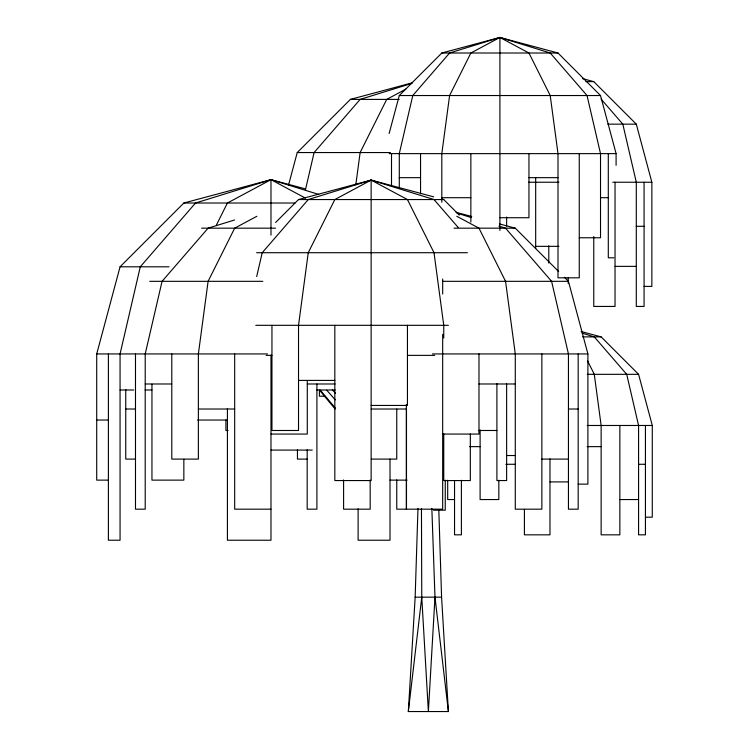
<?xml version="1.0" encoding="UTF-8"?>
<svg xmlns="http://www.w3.org/2000/svg" width="749" height="749" viewBox="0 0 749 749"><rect width="100%" height="100%" fill="white"/><g stroke="black" fill="none" stroke-linecap="round" stroke-linejoin="round"><path stroke-width="1.12" d="M438.802 509.573L441.582 597.168L448.398 711.55L408.336 711.55L415.152 597.168L417.979 508.402M431.845 508.402L434.982 597.168L428.372 711.55L421.762 597.168L421.453 508.402M408.336 711.55L421.762 597.168M355.803 184.825L360.129 152.553L386.709 99.402L405.864 89.131M256.692 276.54L262.216 252.713L308.251 199.552L371.139 180.097L433.699 196.865M305.405 189.993L314.093 152.553L360.129 99.402L411.978 83.354M108.39 480.128L96.715 480.128L96.715 353.94L120.065 266.803L183.851 203.016L270.979 179.666L305.611 188.945M288.562 184.956L297.241 152.553L350.401 99.402L411.838 82.933M389.115 133.519L399.292 95.535L441.816 53.01L499.911 37.45L557.996 53.01L600.52 95.535L616.09 153.629L616.09 165.314M216.433 224.972L227.415 203.016L270.979 179.666L318.7 194.431M275.632 222.453L298.523 199.552L371.139 180.097L434.017 199.552L458.173 227.443M579.258 237.761L600.52 237.761L600.52 153.629L587.038 95.535L550.215 53.01L499.911 37.45L470.859 53.01L449.597 95.535L441.816 153.629L441.816 202.277M256.86 216.283L234.68 228.173L208.1 281.324L198.373 353.94L198.373 459.1L171.793 459.1L171.793 353.94M443.745 338.033L443.745 325.319L434.017 252.713L407.447 199.552L371.139 180.097L334.831 199.552L308.251 252.713L298.523 325.319L298.523 430.488L271.953 430.488L271.953 325.319M579.258 153.629L579.258 277.823L557.996 277.823L557.996 153.629L550.215 95.535L528.953 53.01L499.911 37.45L449.597 53.01L412.774 95.535L399.292 153.629L399.292 188.149M305.433 198.129L270.979 179.666L195.526 203.016L140.278 266.803L120.065 353.94L120.065 540.226L108.39 540.226L108.39 353.94M234.577 219.981L208.1 228.173L162.065 281.324L145.212 353.94L145.212 509.18L135.485 509.18L135.485 353.94M441.816 53.01L557.996 53.01M585.98 81.632L593.77 81.632L636.294 124.156L651.855 182.241L651.855 286.408L644.074 286.408M399.292 95.535L600.52 95.535M350.401 99.402L399.189 99.402M607.851 124.156L636.294 124.156M297.241 152.553L390.407 152.553M389.283 153.629L616.09 153.629M399.292 177.663L420.554 177.663M528.953 177.663L557.996 177.663M528.71 182.241L558.913 182.241M612.794 182.241L651.855 182.241M441.816 197.699L470.859 197.699M600.52 197.699L608.3 197.699M298.523 199.552L443.745 199.552L459.287 215.094M183.851 203.016L295.059 203.016M499.911 217.725L528.953 217.725L528.953 153.629M636.294 226.31L644.074 226.31M201.612 228.173L275.52 228.173M454.025 228.173L515.284 228.173L558.632 271.512M535.675 246.346L558.913 246.346M256.607 252.713L467.395 252.713M613.862 257.787L608.3 257.787L608.3 153.629M615.032 266.372L636.294 266.372M120.065 266.803L169.049 266.803M149.706 281.324L262.833 281.324M442.678 281.324L568.444 281.324L587.899 353.94L587.899 484.135L578.172 484.135M255.774 325.319L448.37 325.319M582.582 336.881L601.138 336.881L638.579 374.322L652.285 425.479L652.285 517.194L645.432 517.194M96.715 353.94L267.58 353.94M432.463 353.94L587.899 353.94M266.167 355.372L271.953 355.372M407.447 355.372L434.673 355.372M587.291 374.322L638.579 374.322M298.523 380.408L334.831 380.408M145.212 383.984L171.793 383.984M307.287 383.984L335.121 383.984M478.986 383.984L515.284 383.984M120.065 389.995L133.734 389.995M145.119 389.995L151.953 389.995M316.846 389.995L335.187 389.995M325.066 396.202L319.402 396.202L319.402 390.351M371.139 405.443L407.447 405.443L407.447 325.319M125.757 409.02L135.485 409.02M198.373 409.02L234.68 409.02M371.195 409.02L406.482 409.02L406.482 509.18M568.444 409.02L578.172 409.02M96.715 420.039L108.39 420.039M197.605 420.039L227.415 420.039M587.188 425.479L652.285 425.479M228.08 430.488L225.917 430.488L225.917 420.002M478.414 430.488L496.905 430.488M270.979 434.064L307.287 434.064L307.287 380.52M442.678 434.064L478.986 434.064L478.986 353.94M469.586 446.638L480.109 446.638M587.188 446.638L601.138 446.638M270.979 450.083L312.258 450.083M506.633 455.523L515.284 455.523M135.485 459.1L125.757 459.1L125.757 389.517M307.184 459.1L297.456 459.1L297.456 449.784M371.326 459.1L396.755 459.1L396.755 409.02M541.864 459.1L568.444 459.1M505.809 464.277L515.106 464.277M638.579 464.277L645.432 464.277M390.014 480.128L407.1 480.128M549.981 481.916L568.585 481.916M454.54 499.555L447.687 499.555L447.687 480.212M619.854 499.555L638.579 499.555M270.979 509.18L234.68 509.18L234.68 353.94M433.577 510.181L445.252 510.181L445.252 480.128M415.152 597.168L441.582 597.168M582.591 78.636L593.77 81.632M441.517 198.953L443.745 199.552M456.085 212.304L471.72 216.498M499.649 223.979L515.284 228.173M581.121 331.517L601.138 336.881M457.021 213.147L471.364 217.585M498.937 226.123L505.556 228.173L551.592 281.324L568.444 353.94L568.444 509.18L578.172 509.18L578.172 353.94M582.104 333.108L594.285 336.881L626.707 374.322L638.579 425.479L638.579 534.833L645.432 534.833L645.432 425.479M456.796 216.283L478.986 228.173L505.556 281.324L515.284 353.94L515.284 509.18L541.864 509.18L541.864 353.94M564.353 277.233L568.444 281.324M332.359 389.826L335.496 393.244M326.761 390.192L335.252 399.854M601.016 98.99L622.812 124.156L636.294 182.241L636.294 306.435L644.074 306.435L644.074 182.241M320.282 390.135L335.215 407.952M319.505 390.22L335.14 408.991M587.525 360.803L594.285 374.322L601.138 425.479L601.138 534.833L619.854 534.833L619.854 425.479M434.982 597.168L448.398 711.55M615.032 182.241L615.032 306.435L593.77 306.435L593.77 236.562M568.238 277.748L568.238 283.59M549.981 458.884L549.981 534.833L524.412 534.833L524.412 509.386M548.783 245.822L548.783 263.039M535.675 177.597L535.675 248.659M506.633 217.032L506.633 226.31M506.633 383.75L506.633 480.558L496.905 480.558L496.905 383.451M499.911 37.45L499.911 230.439M498.834 480.212L498.834 499.555L480.109 499.555L480.109 429.935M470.859 153.629L470.859 222.078M470.325 433.98L470.325 480.558L443.745 480.558L443.745 433.765M461.393 480.296L461.393 534.833L454.54 534.833L454.54 480.474M442.678 279.012L442.678 294.001M442.678 334.344L442.678 509.18L396.755 509.18L396.755 479.922M420.554 153.629L420.554 193.841M406.37 404.432L406.37 509.18M391.512 153.629L391.512 186.098M390.014 459.1L390.014 540.226L358.116 540.226L358.116 508.777M371.139 180.097L371.139 480.558L334.831 480.558L334.831 325.319M370.175 480.062L370.175 509.18L343.594 509.18L343.594 479.922M316.911 383.984L316.911 509.18L307.184 509.18L307.184 449.756M270.979 179.666L270.979 235.102M270.979 355.101L270.979 540.226L227.415 540.226L227.415 408.439M183.851 459.334L183.851 480.128L151.953 480.128L151.953 384.181"/></g></svg>
